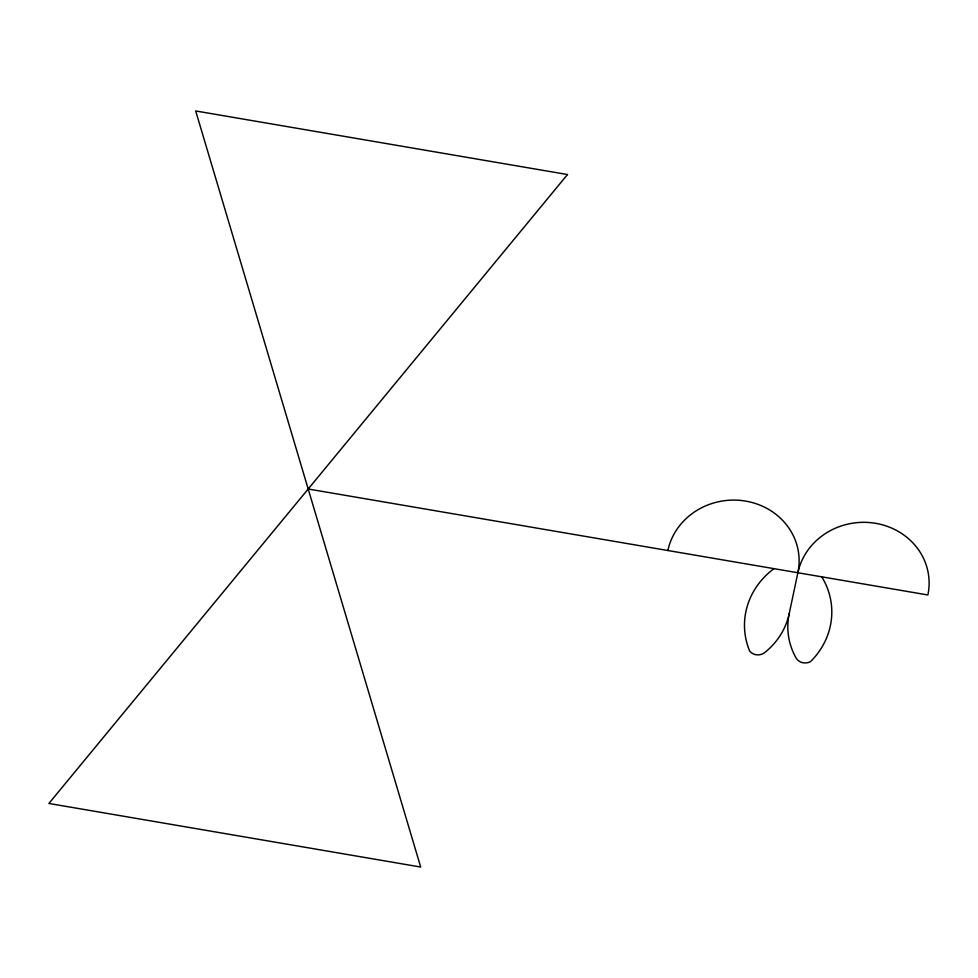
<?xml version="1.0" encoding="UTF-8"?>
<svg xmlns="http://www.w3.org/2000/svg" width="978" height="978" viewBox="0 0 978 978"><rect width="100%" height="100%" fill="white"/><g stroke="black" fill="none" stroke-linecap="round" stroke-linejoin="round"><path stroke-width="1.47" d="M773.977 568.658A76.956 71.406 -5.1 0 0 749.735 651.177A10.452 9.707 -5.1 0 0 764.796 652.522A73.057 67.775 -5.1 0 0 789.209 613.634L797.877 572.741A66.284 61.504 -5.1 0 1 875.701 523.328A66.284 61.504 -5.1 0 1 927.865 594.979L308.192 489M667.876 550.516A66.284 61.504 -5.1 0 1 745.701 501.103A66.284 61.504 -5.1 0 1 797.877 572.741M821.764 576.837A76.956 71.406 -5.1 0 1 810.554 661.58A10.452 9.707 -5.1 0 1 795.994 657.864A73.057 67.775 -5.1 0 1 789.209 613.634M567.484 174.536L48.9 803.464L420.699 867.046L195.686 110.954L567.484 174.536"/></g></svg>
